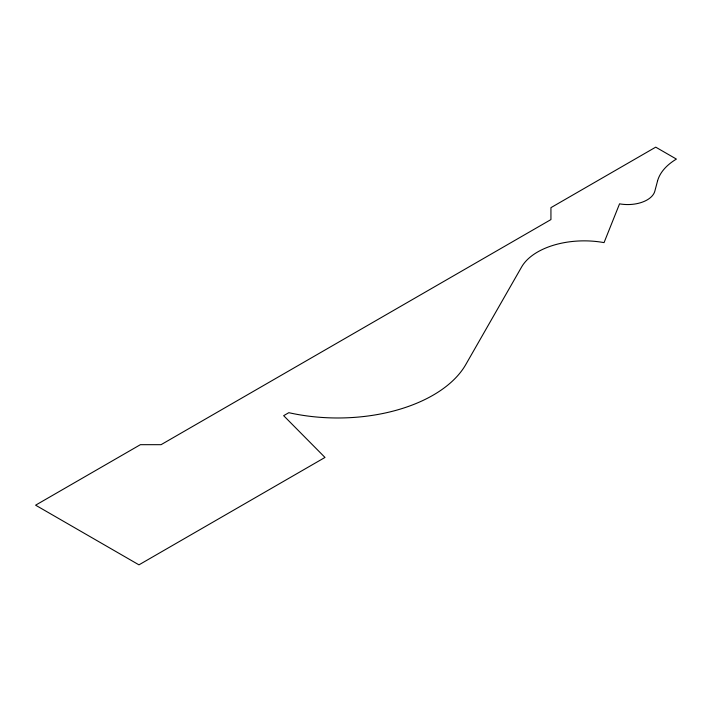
<?xml version="1.0" encoding="UTF-8"?>
<svg xmlns="http://www.w3.org/2000/svg" width="712" height="712" viewBox="0 0 712 712"><rect width="100%" height="100%" fill="white"/><g stroke="black" fill="none" stroke-linecap="round" stroke-linejoin="round"><path stroke-width="1.07" d="M657.514 181.097L654.844 191.136A27.403 15.815 0 0 1 619.556 203.837L604.052 242.623A65.922 38.056 0 0 0 521.611 266.982L465.782 364.553A134.862 77.857 0 0 1 288.823 412.684L283.652 415.675L324.992 457.442L138.956 564.847L35.6 505.182L140.389 444.68L161.063 444.68L550.937 219.581L550.937 207.655L655.725 147.153L676.4 159.088A70.168 40.513 0 0 0 657.514 181.097"/></g></svg>
